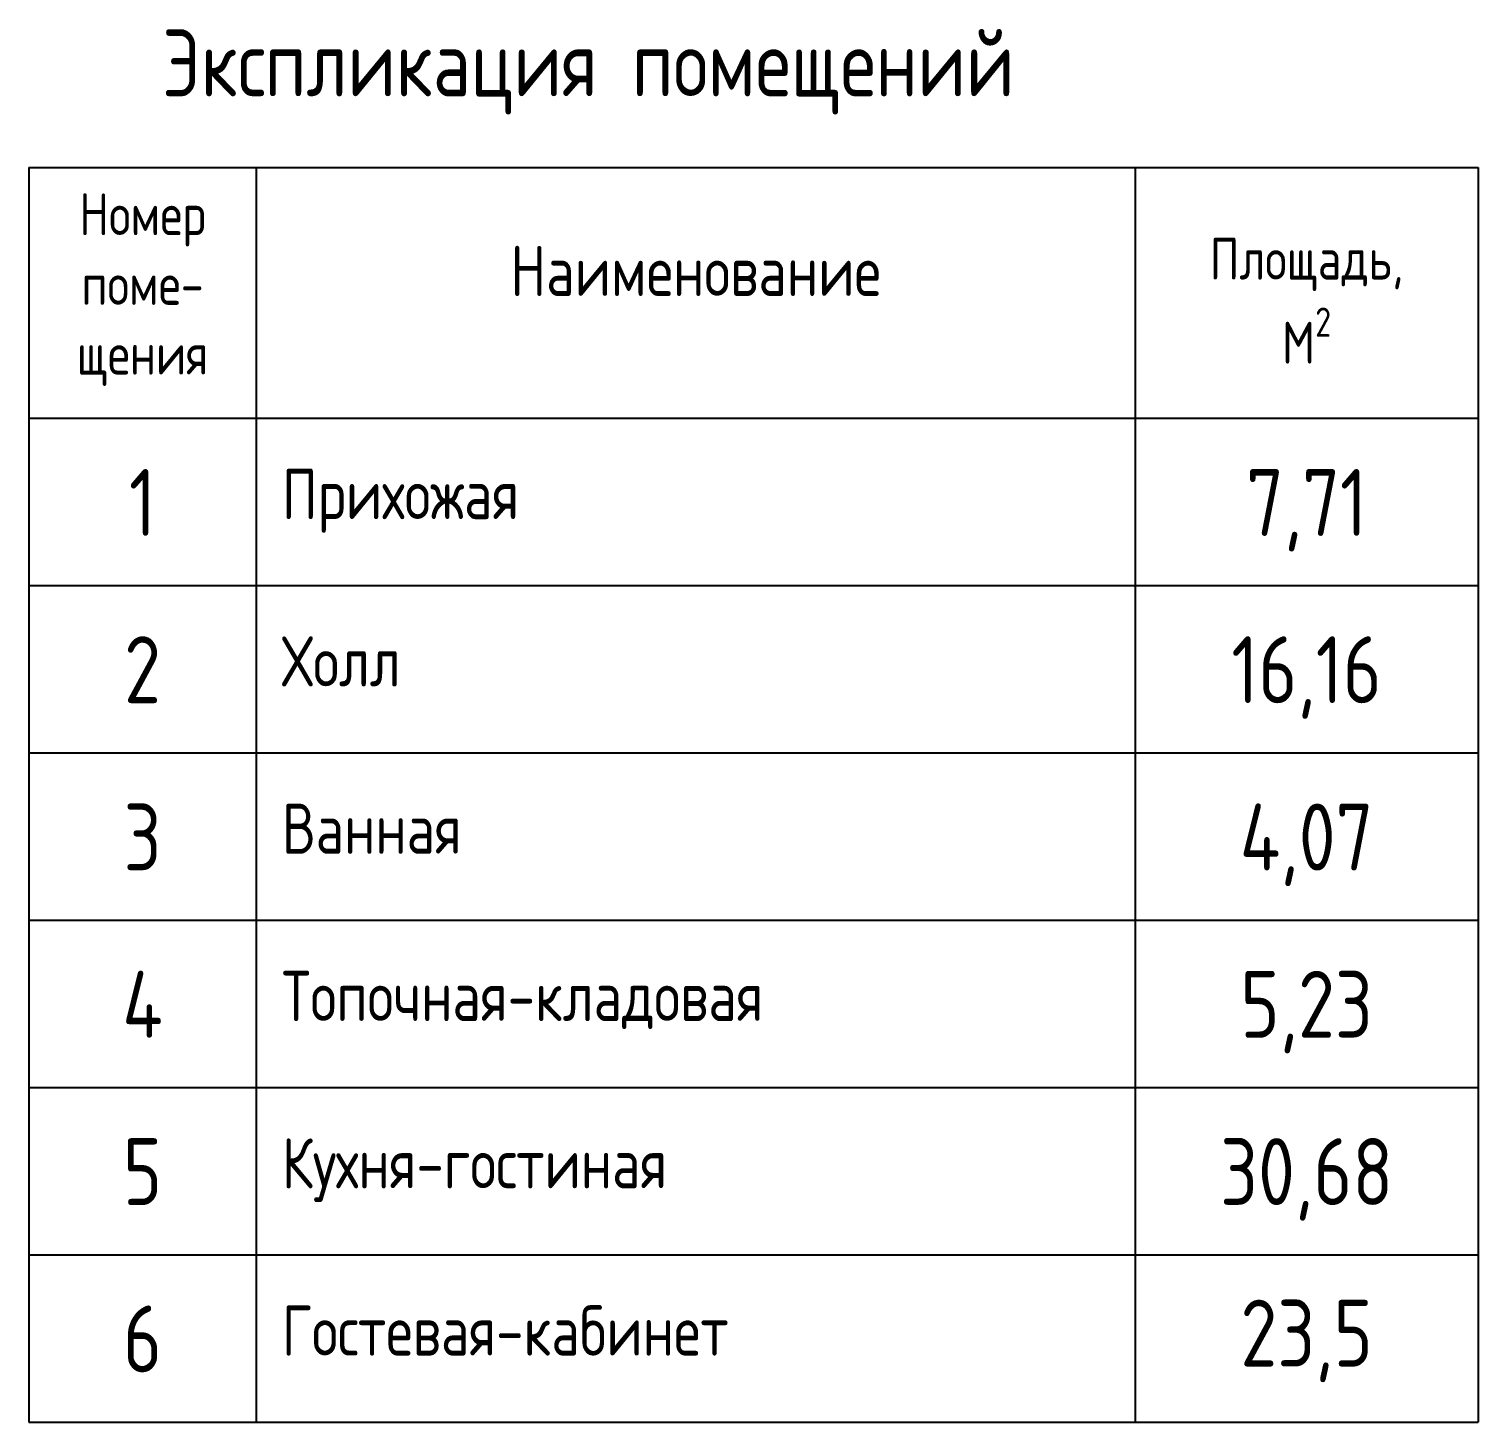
# Model space of a CAD drawing. Header units: millimetres. Extents: x 12583 to 40964, y 9545 to 31589.
# Drawn here: x 32301 to 40964, y 15328 to 23656 of the extents above; entities that cross this region are included whole.
import ezdxf

# ---------------------------------------------------------------- set-up
doc = ezdxf.new("R2010")
doc.units = ezdxf.units.MM
doc.layers.add('СПОЗУ', color=7, linetype='Continuous')
doc.styles.add('ГОСТ 2.304', font='CS_Gost2304.shx')

msp = doc.modelspace()

# ---------------------------------------------------------------- linework, layer by layer
at = {"ltscale": 100}
for p, q in [((32301.2, 22828.2), (32301.2, 21328.2)), ((32301.2, 22828.2), (40964.3, 22828.2)), ((33658.9, 22828.2), (33658.9, 15328.2)), ((38914.6, 22828.2), (38914.6, 15328.2)), ((40964.3, 22828.2), (40964.3, 21328.2)), ((32301.2, 21328.2), (32301.2, 20328.2)), ((32301.2, 21328.2), (40964.3, 21328.2)), ((40964.3, 21328.2), (40964.3, 20328.2)), ((32301.2, 20328.2), (32301.2, 19328.2)), ((32301.2, 20328.2), (40964.3, 20328.2)), ((40964.3, 20328.2), (40964.3, 19328.2)), ((32301.2, 19328.2), (32301.2, 18328.2)), ((32301.2, 19328.2), (40964.3, 19328.2)), ((40964.3, 19328.2), (40964.3, 18328.2)), ((32301.2, 18328.2), (32301.2, 17328.2)), ((32301.2, 18328.2), (40964.3, 18328.2)), ((40964.3, 18328.2), (40964.3, 17328.2)), ((32301.2, 17328.2), (32301.2, 16328.2)), ((32301.2, 17328.2), (40964.3, 17328.2)), ((40964.3, 17328.2), (40964.3, 16328.2)), ((32301.2, 16328.2), (32301.2, 15328.2)), ((32301.2, 16328.2), (40964.3, 16328.2)), ((40964.3, 16328.2), (40964.3, 15328.2)), ((32301.2, 15328.2), (40964.3, 15328.2))]:
    msp.add_line(p, q, dxfattribs=at)

# ---------------------------------------------------------------- texts
at = {"ltscale": 100, "attachment_point": 1, "style": 'ГОСТ 2.304'}
for s, insert, char_height, width in [('\\pxqc;{\\H1.3333x;Экспликация помещений}', (31765.8, 23653), 300, 7758.217), ('\\pxqc;Номер поме- щения', (32301.2, 22673.2), 250, 1357.722), ('\\pxqc;Наименование', (33658.9, 22359.7), 300, 5255.729), ('\\pxqc;1', (32301.2, 21025.2), 400, 1357.722), ('\\pxql; Прихожая', (33658.9, 21025.2), 300, 4221.511), ('\\pxqc;7,71', (38914.6, 21025.2), 400, 2049.628), ('\\pxqc;2', (32301.2, 20025.2), 400, 1357.722), ('\\pxql; Холл', (33658.9, 20025.2), 300, 4221.511), ('\\pxqc;16,16', (38914.6, 20025.2), 400, 2049.628), ('\\pxqc;3', (32301.2, 19025.2), 400, 1357.722), ('\\pxql; Ванная', (33658.9, 19025.2), 300, 4221.511), ('\\pxqc;4,07', (38914.6, 19025.2), 400, 2049.628), ('\\pxqc;4', (32301.2, 18025.2), 400, 1357.722), ('\\pxql; Топочная-кладовая', (33658.9, 18025.2), 300, 4221.511), ('\\pxqc;5,23', (38914.6, 18025.2), 400, 2049.628), ('\\pxqc;5', (32301.2, 17025.2), 400, 1357.722), ('\\pxql; Кухня-гостиная', (33658.9, 17025.2), 300, 4221.511), ('\\pxqc;30,68', (38914.6, 17025.2), 400, 2049.628), ('\\pxql; Гостевая-кабинет', (33658.9, 16025.2), 300, 4221.511), ('\\pxqc;23,5', (38914.6, 16059.4), 400, 2049.628), ('\\pxqc;6', (32301.2, 16025.2), 400, 1357.722)]:
    msp.add_mtext(s, dxfattribs=dict(at, insert=insert, char_height=char_height, width=width))
at = {"layer": 'СПОЗУ', "ltscale": 100, "insert": (38914.6, 22407.3), "char_height": 250, "width": 2049.628, "attachment_point": 1, "style": 'ГОСТ 2.304'}
msp.add_mtext('\\A1;\\pxqc;Площадь,^JМ{\\H0.70x;\\S2^ ;}', dxfattribs=at)

doc.saveas('drawing.dxf')
